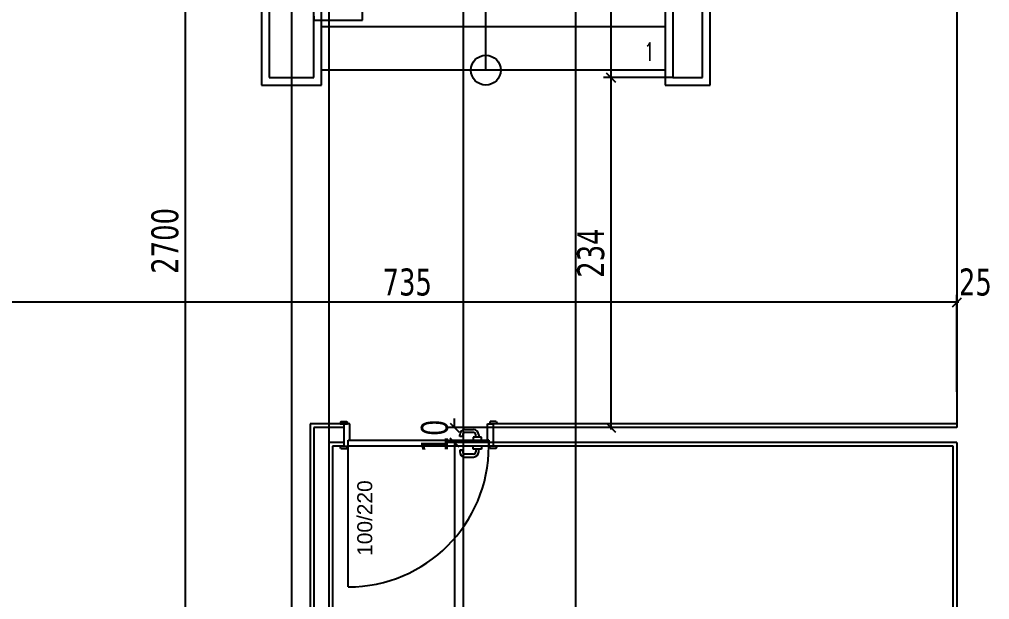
# Model space of a CAD drawing. Header units: millimetres. Extents: x 43168.9 to 43194.6, y -25545.1 to -25543.4.
# Drawn here: x 43172.8725 to 43173.0023, y -25544.3239 to -25544.2463 of the extents above; entities that cross this region are included whole.
import ezdxf
from ezdxf.enums import TextEntityAlignment as Align

# ---------------------------------------------------------------- set-up
doc = ezdxf.new("R2010")
doc.units = ezdxf.units.MM
doc.header["$LTSCALE"] = 200
doc.linetypes.add('DASHDOT', pattern=[1, 0.5, -0.25, 0, -0.25])
doc.linetypes.add('DASHDOT2', pattern=[0.5, 0.25, -0.125, 0, -0.125])
for name, color, linetype in [('aks_sgh', 5, 'DASHDOT2'), ('dograma_sgh', 43, 'Continuous'), ('duv_sgh', 4, 'Continuous'), ('kesitcizgisi_sgh', 22, 'Continuous'), ('merdi_sgh', 3, 'Continuous'), ('olcuic_sgh', 183, 'Continuous'), ('poz_sgh', 12, 'Continuous'), ('sembol_sgh', 8, 'Continuous'), ('siva_sgh', 145, 'Continuous'), ('yazi-merdi_sgh', 9, 'Continuous')]:
    doc.layers.add(name, color=color, linetype=linetype)
doc.styles.add('dim', font='VERDANA.TTF', dxfattribs={"width": 0.7})
doc.styles.add('text2', font='arial.ttf')
doc.styles.add('text3', font='simplex8.shx', dxfattribs={"width": 0.7})

msp = doc.modelspace()

# ---------------------------------------------------------------- linework, layer by layer
at = {"color": 0, "linetype": 'ByBlock', "lineweight": -2}
for p, q in [((43172.95101, -25544.25352), (43172.95221, -25544.25472)), ((43172.95221, -25544.25472), (43172.95101, -25544.25352)), ((43172.99728, -25544.28476), (43172.99848, -25544.28356)), ((43172.99728, -25544.28476), (43172.99848, -25544.28356)), ((43172.93011, -25544.30032), (43172.93131, -25544.30152)), ((43172.95101, -25544.30032), (43172.95221, -25544.30152)), ((43172.93131, -25544.30352), (43172.93011, -25544.30232)), ((43172.93131, -25544.30352), (43172.93011, -25544.30232))]:
    msp.add_line(p, q, dxfattribs=at)
at = {"layer": 'aks_sgh'}
for p, q in [((43172.90888, -25543.74092), (43172.90888, -25544.60992)), ((43172.91388, -25543.74092), (43172.91388, -25544.60992)), ((43172.94688, -25543.74092), (43172.94688, -25544.60992))]:
    msp.add_line(p, q, dxfattribs=at)
at = {"layer": 'dograma_sgh'}
for p, q in [((43172.91548, -25544.30012), (43172.91538, -25544.30042)), ((43172.91538, -25544.30042), (43172.91638, -25544.30042)), ((43172.91548, -25544.30012), (43172.91628, -25544.30012)), ((43172.91588, -25544.30042), (43172.91588, -25544.30342)), ((43172.91668, -25544.30042), (43172.91588, -25544.30042)), ((43172.91628, -25544.30012), (43172.91638, -25544.30042)), ((43172.91668, -25544.30262), (43172.91668, -25544.30042)), ((43172.93508, -25544.30262), (43172.93508, -25544.30042)), ((43172.93508, -25544.30042), (43172.93588, -25544.30042)), ((43172.93548, -25544.30012), (43172.93538, -25544.30042)), ((43172.93638, -25544.30042), (43172.93538, -25544.30042)), ((43172.93628, -25544.30012), (43172.93548, -25544.30012)), ((43172.93588, -25544.30042), (43172.93588, -25544.30342)), ((43172.93628, -25544.30012), (43172.93638, -25544.30042)), ((43172.93139, -25544.30212), (43172.93139, -25544.30188)), ((43172.93179, -25544.30212), (43172.93139, -25544.30212)), ((43172.93179, -25544.30188), (43172.93179, -25544.30212)), ((43172.93209, -25544.30118), (43172.93323, -25544.30118)), ((43172.93323, -25544.30158), (43172.93209, -25544.30158)), ((43172.93428, -25544.30222), (43172.93318, -25544.30222)), ((43172.93318, -25544.30222), (43172.93318, -25544.30262)), ((43172.93353, -25544.30222), (43172.93353, -25544.30188)), ((43172.93393, -25544.30188), (43172.93393, -25544.30222)), ((43172.93428, -25544.30262), (43172.93428, -25544.30222)), ((43172.91548, -25544.30372), (43172.91538, -25544.30342)), ((43172.91538, -25544.30342), (43172.91638, -25544.30342)), ((43172.91588, -25544.30342), (43172.91648, -25544.30342)), ((43172.91628, -25544.30372), (43172.91638, -25544.30342)), ((43172.91648, -25544.30342), (43172.91648, -25544.30262)), ((43172.91648, -25544.30262), (43172.93528, -25544.30262)), ((43172.91648, -25544.30312), (43172.91648, -25544.30262)), ((43172.91648, -25544.30262), (43172.91668, -25544.30262)), ((43172.91648, -25544.30342), (43172.91648, -25544.30312)), ((43172.93528, -25544.30342), (43172.91648, -25544.30342)), ((43172.93318, -25544.30382), (43172.93318, -25544.30342)), ((43172.93428, -25544.30342), (43172.93428, -25544.30382)), ((43172.93528, -25544.30262), (43172.93508, -25544.30262)), ((43172.93528, -25544.30262), (43172.93528, -25544.30342)), ((43172.93528, -25544.30312), (43172.93528, -25544.30262)), ((43172.93528, -25544.30342), (43172.93528, -25544.30312)), ((43172.93588, -25544.30342), (43172.93528, -25544.30342)), ((43172.93548, -25544.30372), (43172.93538, -25544.30342)), ((43172.93638, -25544.30342), (43172.93538, -25544.30342)), ((43172.93628, -25544.30372), (43172.93638, -25544.30342)), ((43172.91548, -25544.30372), (43172.91628, -25544.30372)), ((43172.93179, -25544.30392), (43172.93139, -25544.30392)), ((43172.93139, -25544.30392), (43172.93139, -25544.30416)), ((43172.93179, -25544.30416), (43172.93179, -25544.30392)), ((43172.93323, -25544.30446), (43172.93209, -25544.30446)), ((43172.93209, -25544.30486), (43172.93323, -25544.30486)), ((43172.93428, -25544.30382), (43172.93318, -25544.30382)), ((43172.93353, -25544.30382), (43172.93353, -25544.30416)), ((43172.93393, -25544.30416), (43172.93393, -25544.30382)), ((43172.93628, -25544.30372), (43172.93548, -25544.30372))]:
    msp.add_line(p, q, dxfattribs=at)
at = {"layer": 'dograma_sgh', "color": 145}
msp.add_line((43172.91648, -25544.32222), (43172.91648, -25544.30342), dxfattribs=at)
at = {"layer": 'dograma_sgh'}
for centre, radius, start, end in [((43172.93209, -25544.30188), 0.0007, 90, 180), ((43172.93209, -25544.30188), 0.0003, 90, 180), ((43172.93323, -25544.30188), 0.0007, 0, 90), ((43172.93323, -25544.30188), 0.0003, 0, 90), ((43172.93209, -25544.30416), 0.0007, 180, 270), ((43172.93209, -25544.30416), 0.0003, 180, 270), ((43172.93323, -25544.30416), 0.0003, 270, 360), ((43172.93323, -25544.30416), 0.0007, 270, 360)]:
    msp.add_arc(centre, radius, start, end, dxfattribs=at)
at = {"layer": 'dograma_sgh', "color": 145}
msp.add_arc((43172.91648, -25544.30342), 0.0188, 270, 0, dxfattribs=at)
at = {"layer": 'duv_sgh'}
for p, q in [((43172.99788, -25544.09506), (43172.99788, -25544.25292)), ((43172.99788, -25544.25292), (43172.99788, -25544.30092)), ((43172.91588, -25544.30092), (43172.91188, -25544.30092)), ((43172.91188, -25544.30092), (43172.91188, -25544.32592)), ((43172.91588, -25544.30042), (43172.91588, -25544.30342)), ((43172.93588, -25544.30042), (43172.93588, -25544.30342)), ((43172.99788, -25544.30092), (43172.93588, -25544.30092)), ((43172.91588, -25544.30292), (43172.91388, -25544.30292)), ((43172.91388, -25544.30292), (43172.91388, -25544.32592)), ((43172.99788, -25544.30292), (43172.93588, -25544.30292)), ((43172.99788, -25544.30292), (43172.99788, -25544.46492))]:
    msp.add_line(p, q, dxfattribs=at)
at = {"layer": 'kesitcizgisi_sgh', "linetype": 'DASHDOT'}
msp.add_line((43172.93188, -25544.61379), (43172.93188, -25543.80816), dxfattribs=at)
at = {"layer": 'merdi_sgh'}
for p, q in [((43172.96388, -25544.25412), (43172.96388, -25544.16678)), ((43172.96488, -25544.25512), (43172.96488, -25544.1662)), ((43172.95888, -25544.16966), (43172.95888, -25544.25512)), ((43172.95988, -25544.16909), (43172.95988, -25544.25412)), ((43172.90488, -25544.22991), (43172.90488, -25544.25512)), ((43172.90588, -25544.22992), (43172.90588, -25544.25412)), ((43172.91188, -25544.25412), (43172.91188, -25544.22992)), ((43172.91288, -25544.25512), (43172.91288, -25544.22991)), ((43172.95888, -25544.24732), (43172.91288, -25544.24732)), ((43172.90588, -25544.25412), (43172.91188, -25544.25412)), ((43172.95888, -25544.25312), (43172.91288, -25544.25312)), ((43172.95988, -25544.25412), (43172.96388, -25544.25412)), ((43172.90488, -25544.25512), (43172.91288, -25544.25512)), ((43172.95888, -25544.25512), (43172.96488, -25544.25512))]:
    msp.add_line(p, q, dxfattribs=at)
at = {"layer": 'olcuic_sgh'}
for p, q in [((43172.89465, -25544.00567), (43172.89465, -25544.54617)), ((43172.95161, -25544.09481), (43172.95161, -25544.25437)), ((43172.95988, -25544.25412), (43172.95061, -25544.25412)), ((43172.95988, -25544.25412), (43172.95061, -25544.25412)), ((43172.95161, -25544.25387), (43172.95161, -25544.30117)), ((43172.99813, -25544.28416), (43172.85063, -25544.28416)), ((43172.99788, -25544.28416), (43172.99668, -25544.28416)), ((43172.99788, -25544.29616), (43172.99788, -25544.28316)), ((43172.99788, -25544.29616), (43172.99788, -25544.28316)), ((43172.93071, -25544.30092), (43172.93071, -25544.29972)), ((43172.93898, -25544.30092), (43172.92971, -25544.30092)), ((43172.95988, -25544.30092), (43172.95061, -25544.30092)), ((43172.93898, -25544.30292), (43172.92971, -25544.30292)), ((43172.93898, -25544.30292), (43172.92971, -25544.30292)), ((43172.93071, -25544.30267), (43172.93071, -25544.46517)), ((43172.93071, -25544.30292), (43172.93071, -25544.30412))]:
    msp.add_line(p, q, dxfattribs=at)
at = {"layer": 'sembol_sgh'}
msp.add_line((43172.93488, -25544.25312), (43172.93488, -25544.18667), dxfattribs=at)
msp.add_circle((43172.93488, -25544.25312), 0.002, dxfattribs=at)
at = {"layer": 'siva_sgh'}
for p, q in [((43172.91838, -25544.24642), (43172.91838, -25544.22142)), ((43172.91188, -25544.24592), (43172.91188, -25544.24642)), ((43172.91188, -25544.24642), (43172.91838, -25544.24642)), ((43172.91588, -25544.30042), (43172.91138, -25544.30042)), ((43172.91138, -25544.30042), (43172.91138, -25544.46392)), ((43172.99788, -25544.30042), (43172.93588, -25544.30042)), ((43172.91588, -25544.30342), (43172.91438, -25544.30342)), ((43172.91438, -25544.30342), (43172.91438, -25544.32542)), ((43172.99738, -25544.30342), (43172.93588, -25544.30342)), ((43172.99738, -25544.46492), (43172.99738, -25544.30342))]:
    msp.add_line(p, q, dxfattribs=at)

# ---------------------------------------------------------------- texts
at = {"layer": 'olcuic_sgh', "color": 2, "style": 'dim', "width": 0.7}
for s, p in [('2700', (43172.89374, -25544.28035)), ('234', (43172.9507, -25544.28088)), ('10', (43172.9298, -25544.30424))]:
    msp.add_text(s, height=0.0036, rotation=90, dxfattribs=at).set_placement(p)
for s, p in [('735', (43172.92107, -25544.28325)), ('25', (43172.99816, -25544.28325))]:
    msp.add_text(s, height=0.0036, dxfattribs=at).set_placement(p)
at = {"layer": 'poz_sgh', "style": 'text2'}
msp.add_text('100/220', height=0.002, rotation=90, dxfattribs=at).set_placement((43172.91968, -25544.31302), align=Align.CENTER)
at = {"layer": 'yazi-merdi_sgh', "style": 'text3', "width": 0.7}
msp.add_text('1', height=0.0024, dxfattribs=at).set_placement((43172.95748, -25544.25186), align=Align.RIGHT)

doc.saveas('drawing.dxf')
